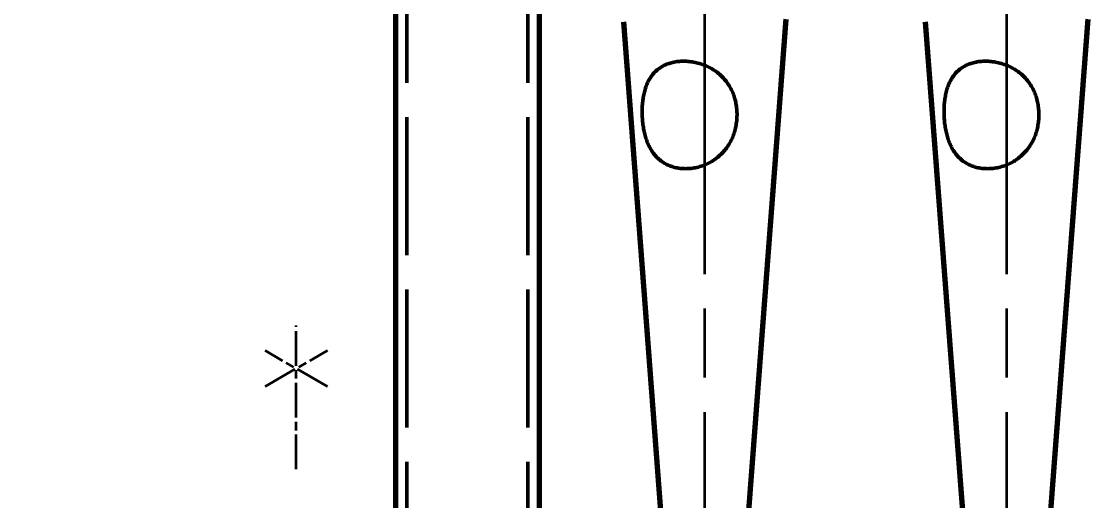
# Model space of a CAD drawing. Header units: millimetres. Extents: x 4423 to 6629, y 3249 to 4171.
# Drawn here: x 4521.8 to 4614.5, y 3832.1 to 3873.8 of the extents above; entities that cross this region are included whole.
import ezdxf

# ---------------------------------------------------------------- set-up
doc = ezdxf.new("R2010")
doc.units = ezdxf.units.MM
doc.linetypes.add('ACAD_ISO02W100', pattern=[15, 12, -3])
doc.linetypes.add('ACAD_ISO08W100', pattern=[36, 24, -3, 6, -3])
for name, color, linetype, lineweight in [('M_EQUIP_D1', 3, 'Continuous', 35), ('M_EQUIP_E3', 3, 'Continuous', 35), ('M_EQUIP_E5', 2, 'ACAD_ISO02W100', 50), ('M_EQUIP_E7', 7, 'Continuous', 70), ('M_TANKS_E7', 7, 'Continuous', 70), ('Visible Edges', 7, 'Continuous', 50)]:
    doc.layers.add(name, color=color, linetype=linetype, lineweight=lineweight)
doc.styles.add('Simplex', font='SIMPLEX.SHX')
doc.dimstyles.new('nordic-1-35-0', dxfattribs={"dimscale": 10, "dimtxt": 3.5, "dimasz": 2.5, "dimexe": 1.25, "dimexo": 0, "dimgap": 0.6, "dimtad": 1, "dimdec": 0, "dimdsep": 46, "dimtxsty": 'Simplex', "dimcen": 2.5, "dimclrd": 3, "dimclre": 3, "dimclrt": 3, "dimadec": 1, "dimazin": 2, "dimtfac": 1, "dimtdec": 0, "dimtmove": 0, "dimatfit": 0, "dimfxl": 1, "dimtolj": 1, "dimtzin": 0, "dimarcsym": 0})

# ---------------------------------------------------------------- blocks, each defined once
blk = doc.blocks.new('TOIMITUSR')
at = {"layer": 'M_EQUIP_E3', "linetype": 'ACAD_ISO08W100', "lineweight": 35}
for p, q in [((87.5, -21.65), (112.5, 21.65)), ((87.5, 21.65), (112.5, -21.65)), ((30, 0), (130, 0))]:
    blk.add_line(p, q, dxfattribs=at)
blk = doc.blocks.new('*D32')
at = {"layer": 'Defpoints', "color": 0, "linetype": 'Continuous', "transparency": 16777216}
for p in [(4440.757, 4020.658), (4560.221, 4020.658), (4551.154, 3737.947)]:
    blk.add_point(p, dxfattribs=at)
at = {"layer": 'M_EQUIP_D1', "color": 3, "linetype": 'Continuous', "lineweight": -2, "transparency": 16777216}
for p, q in [((4560.221, 4020.658), (4428.257, 4020.658)), ((4440.757, 3762.947), (4440.757, 3995.658)), ((4551.154, 3737.947), (4428.257, 3737.947))]:
    blk.add_line(p, q, dxfattribs=at)
at = {"layer": 'M_EQUIP_D1', "color": 3, "linetype": 'Continuous', "transparency": 16777216}
for points in [[(4436.591, 3995.658), (4444.924, 3995.658), (4440.757, 4020.658)], [(4436.591, 3762.947), (4444.924, 3762.947), (4440.757, 3737.947)]]:
    blk.add_solid(points, dxfattribs=at)
at = {"layer": 'M_EQUIP_D1', "color": 3, "linetype": 'Continuous', "lineweight": 35, "transparency": 16777216, "insert": (4429.757, 3879.303), "char_height": 10, "attachment_point": 5, "rotation": 90, "style": 'Simplex'}
blk.add_mtext('\\A1;2260', dxfattribs=at)

msp = doc.modelspace()

# ---------------------------------------------------------------- linework, layer by layer
at = {"layer": 'M_EQUIP_E3', "color": 3, "linetype": 'ACAD_ISO08W100', "lineweight": 35}
for p, q in [((4581.1587, 3983.7882), (4581.1587, 3798.3649)), ((4607.4087, 3983.7882), (4607.4087, 3798.3649))]:
    msp.add_line(p, q, dxfattribs=at)
at = {"layer": 'M_EQUIP_E5', "color": 2, "linetype": 'ACAD_ISO02W100', "lineweight": 50}
for p, q in [((4555.2837, 3970.4475), (4555.2837, 3739.1975)), ((4565.7837, 3970.4475), (4565.7837, 3739.1975))]:
    msp.add_line(p, q, dxfattribs=at)
at = {"layer": 'M_EQUIP_E7', "color": 7, "linetype": 'Continuous', "lineweight": 70}
for p, q in [((4554.2837, 3970.4475), (4554.2837, 3739.1975)), ((4566.7837, 3970.4475), (4566.7837, 3739.1975))]:
    msp.add_line(p, q, dxfattribs=at)
at = {"layer": 'M_TANKS_E7', "linetype": 'Continuous'}
for p, q in [((4588.2253, 3873.9782), (4584.3337, 3822.6648)), ((4614.4753, 3873.9782), (4610.5837, 3822.6648)), ((4574.1075, 3873.7377), (4577.9837, 3822.6648)), ((4600.3575, 3873.7377), (4604.2337, 3822.6648))]:
    msp.add_line(p, q, dxfattribs=at)
at = {"layer": 'Visible Edges', "flags": 128}
for points in [[(4579.5121, 3860.9675), (4579.3906, 3860.9693), (4579.2699, 3860.9747), (4579.1502, 3860.9836), (4579.0314, 3860.9961), (4578.9137, 3861.0121), (4578.7973, 3861.0316), (4578.6822, 3861.0546), (4578.5685, 3861.081), (4578.4564, 3861.1108), (4578.3459, 3861.144), (4578.2371, 3861.1807), (4578.1303, 3861.2206), (4578.0254, 3861.2639), (4577.9225, 3861.3105), (4577.8219, 3861.3604), (4577.7235, 3861.4136), (4577.6276, 3861.47), (4577.534, 3861.5295), (4577.4428, 3861.5921), (4577.354, 3861.6578), (4577.2677, 3861.7264), (4577.1838, 3861.7979), (4577.1024, 3861.8722), (4577.0234, 3861.9493), (4576.9469, 3862.0292), (4576.873, 3862.1117), (4576.8015, 3862.1967), (4576.7326, 3862.2843), (4576.6662, 3862.3744), (4576.6024, 3862.4668), (4576.5411, 3862.5616), (4576.4825, 3862.6586), (4576.4264, 3862.7579), (4576.3727, 3862.8593), (4576.3216, 3862.9627), (4576.2728, 3863.068), (4576.2264, 3863.1751), (4576.1823, 3863.2841), (4576.1405, 3863.3947), (4576.101, 3863.5069), (4576.0637, 3863.6206), (4576.0286, 3863.7357), (4575.9957, 3863.8521), (4575.9649, 3863.9698), (4575.9362, 3864.0886), (4575.9095, 3864.2085), (4575.8849, 3864.3294), (4575.8622, 3864.4512), (4575.8415, 3864.5738), (4575.8227, 3864.6971), (4575.8058, 3864.821), (4575.7907, 3864.9454), (4575.7774, 3865.0703), (4575.766, 3865.1955), (4575.7565, 3865.321), (4575.7487, 3865.4466), (4575.7428, 3865.5723), (4575.7388, 3865.698), (4575.7366, 3865.8235), (4575.7362, 3865.9489), (4575.7376, 3866.0739), (4575.7408, 3866.1986), (4575.7459, 3866.3228), (4575.7528, 3866.4464), (4575.7615, 3866.5694), (4575.772, 3866.6917), (4575.7844, 3866.813), (4575.7988, 3866.9335), (4575.8151, 3867.053), (4575.8333, 3867.1713), (4575.8537, 3867.2886), (4575.876, 3867.4046), (4575.9005, 3867.5193), (4575.9271, 3867.6326), (4575.9559, 3867.7444), (4575.987, 3867.8547), (4576.0202, 3867.9634), (4576.0558, 3868.0704), (4576.0937, 3868.1756), (4576.1339, 3868.279), (4576.1766, 3868.3805), (4576.2217, 3868.48), (4576.2692, 3868.5773), (4576.3194, 3868.6726), (4576.3722, 3868.7656), (4576.4275, 3868.8565), (4576.4855, 3868.945), (4576.546, 3869.0311), (4576.6092, 3869.1149), (4576.6749, 3869.1963), (4576.7433, 3869.2751), (4576.8142, 3869.3514), (4576.8878, 3869.4252), (4576.9639, 3869.4962), (4577.0427, 3869.5646), (4577.124, 3869.6303), (4577.208, 3869.6932), (4577.2946, 3869.7532), (4577.3838, 3869.8103), (4577.4756, 3869.8645), (4577.5698, 3869.9158), (4577.6665, 3869.9641), (4577.7655, 3870.0095), (4577.8667, 3870.0518), (4577.9701, 3870.0911), (4578.0754, 3870.1273), (4578.1828, 3870.1605), (4578.292, 3870.1906), (4578.403, 3870.2176), (4578.5156, 3870.2415), (4578.6298, 3870.2622), (4578.7456, 3870.2798), (4578.8627, 3870.2941), (4578.9812, 3870.3053), (4579.1008, 3870.3133), (4579.2214, 3870.3181), (4579.3428, 3870.3197)], [(4579.3428, 3870.3197), (4579.466, 3870.318), (4579.5898, 3870.3131), (4579.714, 3870.305), (4579.8385, 3870.2935), (4579.9632, 3870.2789), (4580.0879, 3870.261), (4580.2124, 3870.24), (4580.3366, 3870.2157), (4580.4605, 3870.1883), (4580.5838, 3870.1578), (4580.7064, 3870.1241), (4580.8281, 3870.0872), (4580.9488, 3870.0473), (4581.0685, 3870.0043), (4581.1868, 3869.9581), (4581.3038, 3869.909), (4581.4191, 3869.8567), (4581.5328, 3869.8015), (4581.6447, 3869.7434), (4581.7548, 3869.6823), (4581.863, 3869.6184), (4581.9691, 3869.5517), (4582.0732, 3869.4823), (4582.1751, 3869.4101), (4582.2748, 3869.3352), (4582.3721, 3869.2577), (4582.467, 3869.1777), (4582.5594, 3869.0951), (4582.6492, 3869.01), (4582.7363, 3868.9225), (4582.8207, 3868.8325), (4582.9022, 3868.7403), (4582.9809, 3868.6457), (4583.0568, 3868.549), (4583.1297, 3868.45), (4583.1998, 3868.3491), (4583.267, 3868.2461), (4583.3312, 3868.1412), (4583.3925, 3868.0345), (4583.4509, 3867.9261), (4583.5063, 3867.8159), (4583.5587, 3867.7041), (4583.6081, 3867.5908), (4583.6545, 3867.476), (4583.6979, 3867.3599), (4583.7382, 3867.2424), (4583.7755, 3867.1237), (4583.8097, 3867.0038), (4583.8409, 3866.8828), (4583.869, 3866.7609), (4583.8941, 3866.638), (4583.9161, 3866.5144), (4583.9351, 3866.39), (4583.9511, 3866.2651), (4583.964, 3866.1396), (4583.9739, 3866.0136), (4583.9808, 3865.8874), (4583.9846, 3865.7608)], [(4605.7621, 3860.9675), (4605.6406, 3860.9693), (4605.5199, 3860.9747), (4605.4002, 3860.9836), (4605.2814, 3860.9961), (4605.1637, 3861.0121), (4605.0473, 3861.0316), (4604.9322, 3861.0546), (4604.8185, 3861.081), (4604.7064, 3861.1108), (4604.5959, 3861.144), (4604.4871, 3861.1807), (4604.3803, 3861.2206), (4604.2754, 3861.2639), (4604.1725, 3861.3105), (4604.0719, 3861.3604), (4603.9735, 3861.4136), (4603.8776, 3861.47), (4603.784, 3861.5295), (4603.6928, 3861.5921), (4603.604, 3861.6578), (4603.5177, 3861.7264), (4603.4338, 3861.7979), (4603.3524, 3861.8722), (4603.2734, 3861.9493), (4603.1969, 3862.0292), (4603.123, 3862.1117), (4603.0515, 3862.1967), (4602.9826, 3862.2843), (4602.9162, 3862.3744), (4602.8524, 3862.4668), (4602.7911, 3862.5616), (4602.7325, 3862.6586), (4602.6764, 3862.7579), (4602.6227, 3862.8593), (4602.5716, 3862.9627), (4602.5228, 3863.068), (4602.4764, 3863.1751), (4602.4323, 3863.2841), (4602.3905, 3863.3947), (4602.351, 3863.5069), (4602.3137, 3863.6206), (4602.2786, 3863.7357), (4602.2457, 3863.8521), (4602.2149, 3863.9698), (4602.1862, 3864.0886), (4602.1595, 3864.2085), (4602.1349, 3864.3294), (4602.1122, 3864.4512), (4602.0915, 3864.5738), (4602.0727, 3864.6971), (4602.0558, 3864.821), (4602.0407, 3864.9454), (4602.0274, 3865.0703), (4602.016, 3865.1955), (4602.0065, 3865.321), (4601.9987, 3865.4466), (4601.9928, 3865.5723), (4601.9888, 3865.698), (4601.9866, 3865.8235), (4601.9862, 3865.9489), (4601.9876, 3866.0739), (4601.9908, 3866.1986), (4601.9959, 3866.3228), (4602.0028, 3866.4464), (4602.0115, 3866.5694), (4602.022, 3866.6917), (4602.0344, 3866.813), (4602.0488, 3866.9335), (4602.0651, 3867.053), (4602.0833, 3867.1713), (4602.1037, 3867.2886), (4602.126, 3867.4046), (4602.1505, 3867.5193), (4602.1771, 3867.6326), (4602.2059, 3867.7444), (4602.237, 3867.8547), (4602.2702, 3867.9634), (4602.3058, 3868.0704), (4602.3437, 3868.1756), (4602.3839, 3868.279), (4602.4266, 3868.3805), (4602.4717, 3868.48), (4602.5192, 3868.5773), (4602.5694, 3868.6726), (4602.6222, 3868.7656), (4602.6775, 3868.8565), (4602.7355, 3868.945), (4602.796, 3869.0311), (4602.8592, 3869.1149), (4602.9249, 3869.1963), (4602.9933, 3869.2751), (4603.0642, 3869.3514), (4603.1378, 3869.4252), (4603.2139, 3869.4962), (4603.2927, 3869.5646), (4603.374, 3869.6303), (4603.458, 3869.6932), (4603.5446, 3869.7532), (4603.6338, 3869.8103), (4603.7256, 3869.8645), (4603.8198, 3869.9158), (4603.9165, 3869.9641), (4604.0155, 3870.0095), (4604.1167, 3870.0518), (4604.2201, 3870.0911), (4604.3254, 3870.1273), (4604.4328, 3870.1605), (4604.542, 3870.1906), (4604.653, 3870.2176), (4604.7656, 3870.2415), (4604.8798, 3870.2622), (4604.9956, 3870.2798), (4605.1127, 3870.2941), (4605.2312, 3870.3053), (4605.3508, 3870.3133), (4605.4714, 3870.3181), (4605.5928, 3870.3197)], [(4605.5928, 3870.3197), (4605.716, 3870.318), (4605.8398, 3870.3131), (4605.964, 3870.305), (4606.0885, 3870.2935), (4606.2132, 3870.2789), (4606.3379, 3870.261), (4606.4624, 3870.24), (4606.5866, 3870.2157), (4606.7105, 3870.1883), (4606.8338, 3870.1578), (4606.9564, 3870.1241), (4607.0781, 3870.0872), (4607.1988, 3870.0473), (4607.3185, 3870.0043), (4607.4368, 3869.9581), (4607.5538, 3869.909), (4607.6691, 3869.8567), (4607.7828, 3869.8015), (4607.8947, 3869.7434), (4608.0048, 3869.6823), (4608.113, 3869.6184), (4608.2191, 3869.5517), (4608.3232, 3869.4823), (4608.4251, 3869.4101), (4608.5248, 3869.3352), (4608.6221, 3869.2577), (4608.717, 3869.1777), (4608.8094, 3869.0951), (4608.8992, 3869.01), (4608.9863, 3868.9225), (4609.0707, 3868.8325), (4609.1522, 3868.7403), (4609.2309, 3868.6457), (4609.3068, 3868.549), (4609.3797, 3868.45), (4609.4498, 3868.3491), (4609.517, 3868.2461), (4609.5812, 3868.1412), (4609.6425, 3868.0345), (4609.7009, 3867.9261), (4609.7563, 3867.8159), (4609.8087, 3867.7041), (4609.8581, 3867.5908), (4609.9045, 3867.476), (4609.9479, 3867.3599), (4609.9882, 3867.2424), (4610.0255, 3867.1237), (4610.0597, 3867.0038), (4610.0909, 3866.8828), (4610.119, 3866.7609), (4610.1441, 3866.638), (4610.1661, 3866.5144), (4610.1851, 3866.39), (4610.2011, 3866.2651), (4610.214, 3866.1396), (4610.2239, 3866.0136), (4610.2308, 3865.8874), (4610.2346, 3865.7608)], [(4583.9846, 3865.7608), (4583.9854, 3865.6341), (4583.9831, 3865.5073), (4583.9778, 3865.3806), (4583.9694, 3865.2539), (4583.9579, 3865.1275), (4583.9435, 3865.0014), (4583.9259, 3864.8757), (4583.9053, 3864.7505), (4583.8817, 3864.6258), (4583.8549, 3864.5018), (4583.8251, 3864.3786), (4583.7923, 3864.2563), (4583.7564, 3864.1349), (4583.7174, 3864.0146), (4583.6753, 3863.8955), (4583.6302, 3863.7775), (4583.5819, 3863.6609), (4583.5306, 3863.5457), (4583.4761, 3863.4321), (4583.4186, 3863.3201), (4583.3581, 3863.2097), (4583.2945, 3863.1012), (4583.228, 3862.9944), (4583.1585, 3862.8896), (4583.0861, 3862.7868), (4583.0109, 3862.6861), (4582.9329, 3862.5876), (4582.8521, 3862.4913), (4582.7685, 3862.3973), (4582.6823, 3862.3058), (4582.5933, 3862.2167), (4582.5017, 3862.1302), (4582.4075, 3862.0463), (4582.3108, 3861.9652), (4582.2116, 3861.8869), (4582.1099, 3861.8115), (4582.0061, 3861.7389), (4581.9001, 3861.6693), (4581.792, 3861.6028), (4581.682, 3861.5392), (4581.5703, 3861.4788), (4581.4568, 3861.4215), (4581.3418, 3861.3674), (4581.2253, 3861.3166), (4581.1075, 3861.2691), (4580.9884, 3861.2249), (4580.8682, 3861.1841), (4580.747, 3861.1467), (4580.6249, 3861.1129), (4580.5021, 3861.0825), (4580.3788, 3861.0557), (4580.255, 3861.0324), (4580.131, 3861.0126), (4580.0069, 3860.9964), (4579.8828, 3860.9838), (4579.7588, 3860.9748), (4579.6352, 3860.9693), (4579.5121, 3860.9675)], [(4610.2346, 3865.7608), (4610.2354, 3865.6341), (4610.2331, 3865.5073), (4610.2278, 3865.3806), (4610.2194, 3865.2539), (4610.2079, 3865.1275), (4610.1935, 3865.0014), (4610.1759, 3864.8757), (4610.1553, 3864.7505), (4610.1317, 3864.6258), (4610.1049, 3864.5018), (4610.0751, 3864.3786), (4610.0423, 3864.2563), (4610.0064, 3864.1349), (4609.9674, 3864.0146), (4609.9253, 3863.8955), (4609.8802, 3863.7775), (4609.8319, 3863.6609), (4609.7806, 3863.5457), (4609.7261, 3863.4321), (4609.6686, 3863.3201), (4609.6081, 3863.2097), (4609.5445, 3863.1012), (4609.478, 3862.9944), (4609.4085, 3862.8896), (4609.3361, 3862.7868), (4609.2609, 3862.6861), (4609.1829, 3862.5876), (4609.1021, 3862.4913), (4609.0185, 3862.3973), (4608.9323, 3862.3058), (4608.8433, 3862.2167), (4608.7517, 3862.1302), (4608.6575, 3862.0463), (4608.5608, 3861.9652), (4608.4616, 3861.8869), (4608.3599, 3861.8115), (4608.2561, 3861.7389), (4608.1501, 3861.6693), (4608.042, 3861.6028), (4607.932, 3861.5392), (4607.8203, 3861.4788), (4607.7068, 3861.4215), (4607.5918, 3861.3674), (4607.4753, 3861.3166), (4607.3575, 3861.2691), (4607.2384, 3861.2249), (4607.1182, 3861.1841), (4606.997, 3861.1467), (4606.8749, 3861.1129), (4606.7521, 3861.0825), (4606.6288, 3861.0557), (4606.505, 3861.0324), (4606.381, 3861.0126), (4606.2569, 3860.9964), (4606.1328, 3860.9838), (4606.0088, 3860.9748), (4605.8852, 3860.9693), (4605.7621, 3860.9675)]]:
    msp.add_lwpolyline(points, dxfattribs=at)

# ---------------------------------------------------------------- block references
at = {"layer": 'M_EQUIP_E3', "lineweight": 35, "xscale": 0.125, "yscale": 0.125, "zscale": 0.125, "rotation": 90}
msp.add_blockref('TOIMITUSR', (4545.6587, 3831.0734), dxfattribs=at)

# ---------------------------------------------------------------- dimensions: what is measured, and where the dimension line sits
at = {"layer": 'M_EQUIP_D1', "linetype": 'Continuous', "lineweight": 35}
dim = msp.add_linear_dim(base=(4440.7573, 4020.6577), p1=(4551.1544, 3737.9475), p2=(4560.2212, 4020.6577), angle=90, dimstyle='nordic-1-35-0', override={"dimtxt": 1, "dimgap": 0.6, "dimlfac": 8, "dimrnd": 5}, dxfattribs=at)
dim.commit()
dim.dimension.update_dxf_attribs({"geometry": '*D32', "text_midpoint": (4440.7573, 3879.3026), "dimtype": 160})

doc.saveas('drawing.dxf')
